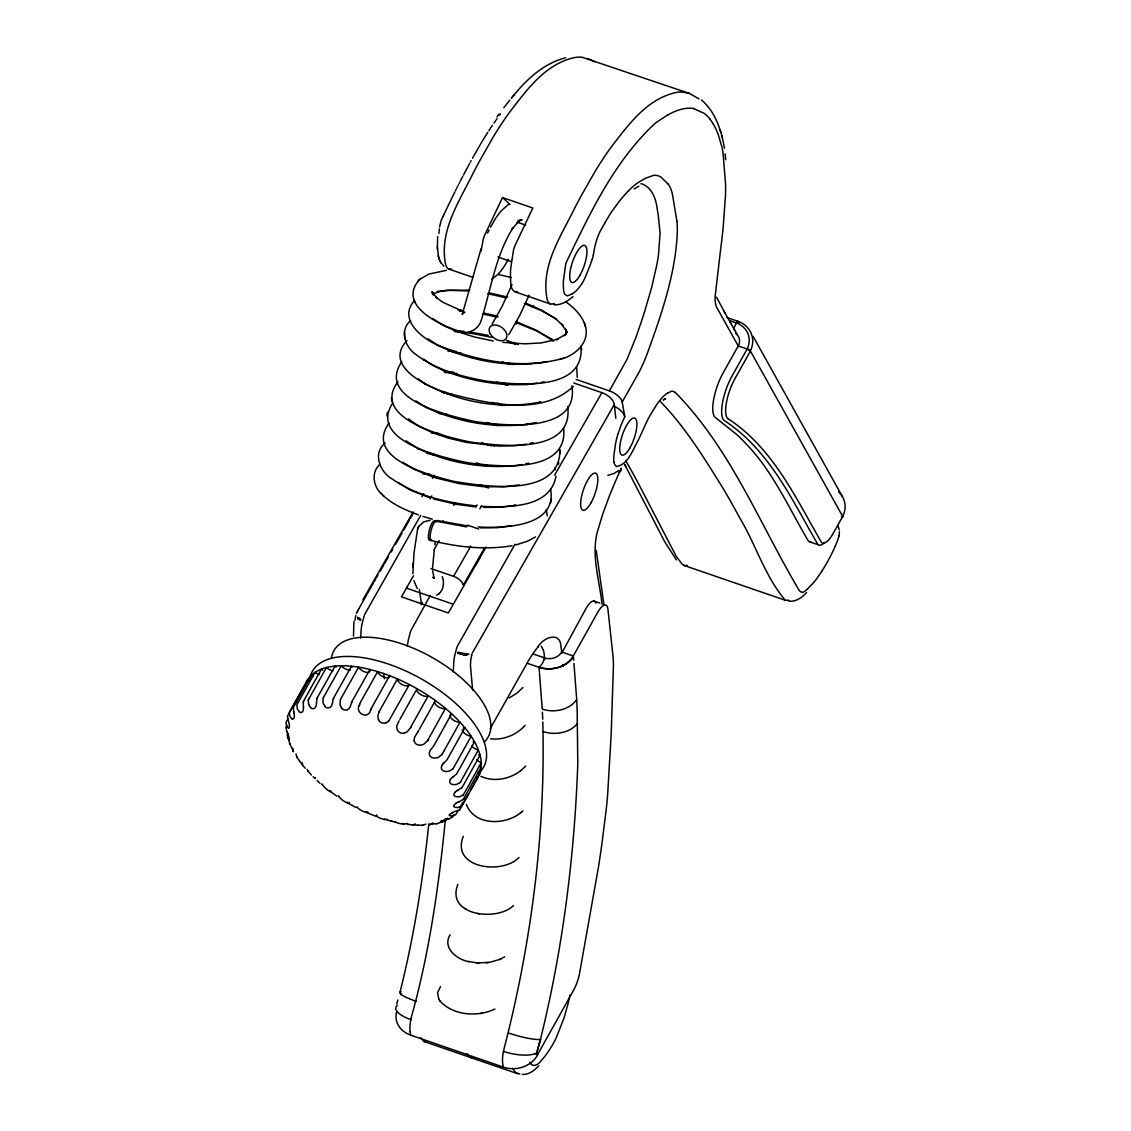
<?xml version="1.0" encoding="UTF-8"?>
<svg xmlns="http://www.w3.org/2000/svg" width="1131" height="1131" viewBox="0 0 1131 1131"><rect width="100%" height="100%" fill="white"/><g stroke="black" fill="none" stroke-linecap="round" stroke-linejoin="round"><path stroke-width="1.5" d="M577.785 763.496L577.149 708.84M453.192 671.871L454.026 659.373A38.327 11.974 -71 0 1 454.733 655.528L456.613 648.289A11.084 3.464 -71 0 1 457.433 646.112L515.029 544.237M577.771 764.556C574.364 857.722 562.503 950.902 539.954 1041.411M360.563 637.983L361.369 627.521A38.327 11.974 -71 0 1 362.09 623.69L363.97 616.437A11.084 3.464 -71 0 1 364.776 614.274L420.661 515.383M470.482 665.226L470.623 661.395M470.468 665.636L472.617 689.995M417.664 528.728L414.003 552.946L412.843 573.714M469.761 290.172L445.713 290.342L437.23 292.081L438.828 291.6L432.608 294.357L432.41 292.052L433.413 294.993L432.042 291.784L437.018 298.259L435.902 297.241L442.758 302.231L464.954 312.283M315.323 777.972L315.323 777.888A9.09 1.159 65.2 0 1 315.167 778.326M432.551 568.073L434.233 550.345M412.829 567.055L412.9 565.882M412.971 564.525L413.041 563.408M410.624 320.667C399.314 329.983 404.997 347.274 415.84 354.47C436.213 369.993 461.787 376.665 486.599 381.147C515.17 384.54 585.349 392.697 580.952 346.157L581.292 347.853M404.446 331.581L404.714 338.621M437.655 236.506L437.386 247.604M478.06 526.947C503.055 528.417 557.767 527.286 550.528 488.846M438.913 233.495L439.379 228.801M302.246 762.831L302.599 765.051L305.2 768.26M470.652 661.07L470.736 660.235A17.106 5.344 -71 0 1 470.92 658.906L471.684 654.976M555.971 476.179C550.33 508.766 506.547 507.381 481.212 506.363M445.43 818.872C438.913 885.29 429.54 951.821 411.613 1016.218A31.668 9.896 -71 0 0 410.779 1019.978A26.734 8.355 -71 0 0 410.101 1031.783M577.22 377.231L576.697 366.911M435.803 823.693L428.734 824.315C422.881 880.851 413.776 937.161 399.978 992.297M563.62 428.154C568.511 474.822 496.212 466.481 467.767 462.749C444.554 457.871 367.815 441.401 392.641 403.187M434.898 544.789L435.251 541.961M481 251.322L483.206 239.503A18.025 5.627 -71 0 1 484.436 235.686L502.503 197.557L532.828 207.991L514.746 246.106A18.025 5.627 -71 0 0 513.531 249.923L510.76 268.005A92.516 28.911 -71 0 0 510.463 275.201C510.859 280.276 509.417 292.604 517.503 291.798M386.943 415.911L387.382 412.306M432.622 294.343L433.866 293.254L432.608 294.357L432.777 293.169M407.344 645.886L407.697 643.44A38.341 11.989 -71 0 1 408.418 639.609L410.284 632.356A11.084 3.464 -71 0 1 411.104 630.193L430.303 595.429M353.89 621.485L353.494 636.074M439.634 226.921L441.09 220.658A15.608 4.877 -71 0 1 441.896 218.778L442.815 216.784M593.521 254.051L593.308 255.309M593.535 253.91L594.397 248.947A24.02 7.507 -71 0 1 599.882 231.77L604.76 223.132M296.039 753.91L296.675 756.724M288.886 739.999L289.578 743.35M332.443 703.03L333.235 698.944M462.183 314.574L481.043 248.848M839.032 535.741L839.343 533.224A15.862 4.962 -71 0 0 839.372 532.234L839.372 531.584M292.745 748.171L293.113 750.857M303.32 701.814L303.362 705.942A9.246 2.898 82 0 1 303.546 707.073M569.982 994.87L568.667 1001.034A111.488 34.849 -71 0 1 568.13 1003.367L563.987 1018.112L556.735 1036.562A44.703 13.968 -71 0 1 555.759 1038.682L555.66 1038.894A28.176 8.808 -71 0 1 553.441 1043.249L550.924 1047.518A68.058 21.277 -71 0 1 541.085 1060.765C538.653 1064.61 532.333 1068.272 529.874 1062.263M355.798 615.448L355.106 619.095A17.106 5.344 -71 0 0 354.922 620.368M838.976 535.967L838.877 536.447A8.539 2.672 -71 0 1 838.622 537.366A26.338 8.228 -71 0 1 835.173 546.273M536.999 1052.084L537.762 1049.158M471.797 654.496L471.641 655.174M308.282 700.259L308.636 704.274M550.514 503.111L550.924 501.386M551.009 500.976L551.419 499.252M316.836 698.817L316.482 702.959A9.246 4.27 85.4 0 1 316.51 704.076L316.001 706.168A5.754 4.015 76.7 0 1 310.53 707.794M358.937 705.603C355.417 714.071 368.819 719.627 370.714 709.801M537.593 1049.766L537.536 1049.992A26.932 8.426 -71 0 0 537.239 1051.137L537.112 1051.604A5.457 1.711 -71 0 0 536.857 1052.735A25.773 8.949 11.9 0 1 503.875 1051.519M537.72 1049.314L538.144 1047.787M396.755 1003.847L397.829 999.974M537.819 1048.946L539.84 1041.807M400.996 993.541L400.671 994.7M539.699 1042.301L539.43 1043.263M538.215 1047.532L538.667 1045.949M539.346 1043.56L538.738 1045.723M389.007 423.107C363.489 458.776 431.349 475.727 454.125 481.467C483.502 486.189 558.898 498.304 559.902 451.326M619.463 429.78L620.198 427.546A29.095 9.09 -71 0 1 620.509 426.656L620.735 426.019A7.663 2.389 -71 0 1 621.075 425.129L624.793 416.675L622.206 402A12.893 6.023 29 0 0 609.369 390.874L576.075 379.422M619.166 430.671L618.36 433.017M340.346 699.877L340.035 704.005A9.09 8.695 71.1 0 0 340.403 705.56M592.276 259.098L590.467 264.173A89.066 27.837 -71 0 1 589.802 265.955L586.48 274.352A24.981 7.804 -71 0 1 581.687 284.037M618.332 433.131L617.682 435.011A9.868 3.082 -71 0 0 617.229 436.495L616.437 439.62A37.309 11.663 -71 0 0 615.321 445.176L613.949 455.213A28.883 9.02 -71 0 0 613.751 460.246L613.893 461.83M351.699 702.21L350.44 706.154A9.246 6.729 88.5 0 1 350.087 707.129L348.8 708.84A5.853 5.061 67.5 0 1 341.364 707.907M532.489 307.491L533.21 305.54M441.5 766.253L442.532 764.415M370.77 709.674L371.307 708.43M512.032 284.574L501.994 306.6L492.169 323.989M529.082 295.106L519.85 315.196L508.724 334.748M418.018 527.951L418.993 526.212M417.608 528.856L418.074 527.809M733.666 328.796L736.267 322.943A2.969 0.933 -71 0 1 738.02 321.36L738.981 323.042M835.201 546.358L834.381 548.182A82.634 25.829 -71 0 1 822.011 570.872M303.645 700.895L321.515 669.071A6.645 3.167 29.2 0 1 322.717 670.202M638.831 439.04L646.734 421.821A37.281 11.649 -71 0 1 650.466 414.738L655.513 406.566M638.478 439.789C632.908 449.191 628.68 464.148 616.692 466.523A18.859 5.895 -71 0 1 616.225 466.297L615.589 465.689A41.14 12.851 -71 0 1 614.472 463.781L614.359 463.526A23.581 7.366 -71 0 1 614.161 463.031L614.076 462.72A14.166 4.425 -71 0 1 613.963 462.24M308.622 699.326L326.477 667.516A6.645 3.167 29.2 0 0 332.995 670.824M317.189 697.884L335.045 666.074A6.645 3.167 29.2 0 1 335.978 667.233M517.376 321.345L516.061 324.13M442.9 216.601L443.889 214.551M323.395 697.558L341.251 665.749A6.645 3.167 29.2 0 0 350.257 670.061M558.12 464.53L558.912 462.862M333.617 698.011L351.458 666.201A6.645 3.167 29.2 0 1 352.066 667.332M379.168 711.653L377.938 715.612A9.09 8.779 -5.7 0 0 377.938 717.139L378.546 719.457M451.721 198.349L443.974 214.353M452.202 197.374L454.959 191.747M487.532 233.113L489.059 230.031M359.644 703.751L377.641 671.602A6.645 3.167 29.2 0 0 384.201 677.257A6.645 3.167 29.2 0 0 389.573 675.702L371.576 707.85M455.567 190.531L456.161 189.329M462.339 314.149L464.134 312.82M356.378 613.398L356.816 612.521M472.192 653.209L614.317 404.488A12.893 6.786 30.7 0 0 601.876 392.655L573.756 382.985M456.768 188.128L457.362 186.912M352.109 701.277L369.95 669.467A6.645 3.167 29.2 0 1 370.12 671.15M287.854 733.241L287.571 733.835A6.107 4.948 -12.7 0 0 287.175 734.825L287.783 737.85M457.97 185.724L458.578 184.523M459.186 183.335L459.78 182.148M460.388 180.96L462.833 176.252M286.751 725.522L286.299 726.427A6.107 5.146 -1.2 0 0 285.917 727.374L286.652 731.022M356.887 612.394L357.962 610.358M463.286 836.261C450.477 868.452 502.475 874.998 518.945 857.496M463.526 174.937L469.761 163.26M358.046 610.189L359.036 608.393M638.379 373.4L622.206 402M490.571 227.091L495.802 218M379.634 710.749L397.448 678.925A6.645 3.167 29.2 0 0 402.707 684.835A6.645 3.167 29.2 0 0 409.365 684.58L388.866 720.8M457.871 884.329C445.458 915.728 497.173 921.793 513.488 905.578M470.454 161.973L471.16 160.701M287.938 718.864L286.369 721.861A6.107 5.302 8.5 0 0 286.016 722.822L286.723 726.159M464.261 799.631L464.827 798.599M461.999 803.731L462.565 802.699M470.722 789.919L479.756 773.519A6.645 3.167 29.2 0 1 477.664 772.247M472.56 158.17L478.823 147.101M490.218 728.675L528.997 659.811A75.183 23.497 -71 0 1 537.918 647.031M460.868 805.781L461.434 804.749M468.46 794.004L461.985 805.399A6.107 5.401 22.8 0 1 461.42 806.177L457.885 807.506A9.246 5.542 -29.2 0 1 456.995 807.463M460.359 767.341L474.497 741.78A6.645 3.167 29.2 0 0 473.055 741.653M465.915 780.715L480.039 755.14A6.645 3.167 29.2 0 0 478.455 754.759M467.145 788.18L481.269 762.591A6.645 3.167 29.2 0 1 476.547 759.636M460.303 806.799L459.737 807.817M359.276 607.941L360.266 606.174M421.368 604.534L422.4 602.667M475.798 507.239L477.056 504.963M459.794 768.359L456.726 773.646A6.107 4.354 -27.4 0 1 456.175 774.466L452.838 776.969M465.35 781.733L462.367 786.879A6.107 4.948 -12.5 0 1 461.702 787.798M466.58 789.198L463.512 794.471A6.107 5.203 -2.2 0 1 462.975 795.291M537.904 647.186C542.88 637.319 560.806 630.702 561.018 647.116A97.775 30.551 -71 0 1 561.386 649.392L561.711 651.979L573.29 656.022L597.479 612.719A19.835 6.206 -71 0 1 607.927 609.256L613.158 657.563A131.691 41.154 -71 0 1 613.412 666.428L611.164 734.698L607.601 795.291A365.539 114.245 -71 0 1 606.273 809.216L601.89 843.924A735.588 229.904 -71 0 1 598.44 867.223L579.51 973.635A19.835 6.206 -71 0 1 573.36 990.657L537.465 1054.813L535.302 1054.064M399.922 719.33L417.028 688.751A6.645 3.167 29.2 0 0 420.704 694.604A6.645 3.167 29.2 0 0 428.31 695.678L411.5 725.763M419.46 729.113L435.378 700.57A6.645 3.167 29.2 0 0 437.301 706.083A6.645 3.167 29.2 0 0 445.473 708.416L429.568 736.974M444.115 750.758L459.992 722.186A6.645 3.167 29.2 0 1 453.262 720.023A6.645 3.167 29.2 0 1 449.968 715.216M360.52 605.735L361.27 604.421M410.921 726.781L410.511 727.502M428.988 738.006L427.73 740.197M361.764 603.544L366.925 594.468M418.739 730.4L417.664 732.266M443.833 751.253L442.221 754.024M458.295 810.376L456.104 814.08A6.107 5.33 49.6 0 1 455.496 814.815L452.23 816.002M304.522 685.782L287.825 715.499A6.107 5.344 23 0 0 287.486 716.46L289.098 723.684A5.853 1.951 72.9 0 1 288.447 728.364M367.66 593.167L369.13 590.58M399.116 720.772L397.009 725.225A9.09 8.369 -23.6 0 0 396.783 726.696L396.995 728.986A5.754 5.33 11.7 0 0 404.333 733.114M362.91 599.798L413.168 511.876M369.865 589.293L371.35 586.706M372.085 585.42L373.555 582.833M374.29 581.546L375.761 578.959M376.496 577.672L377.98 575.099M380.186 571.226L383.876 564.779M384.611 563.492L388.286 557.046M391.241 551.9L392.711 549.313M406.99 587.173L401.463 596.857L448.328 612.96L480.053 557.456M413.479 575.806L406.439 588.134L453.305 604.251M433.993 549.765L439.167 540.703M484.86 547.418L463.286 585.151A9.925 4.906 29.8 0 0 453.545 576.343L470.807 546.16M421.905 496.622L423.658 493.568M432.395 478.3L434.148 475.246M395.666 544.167L402.07 532.984M403.739 530.043L409.606 519.793M410.454 518.337L412.971 513.941M430.091 498.898L431.816 495.901M453.771 505.387L455.369 502.602M479.855 508.823L481.58 505.811M475.812 564.864L486.019 547.036M554.586 475.176L601.876 392.655M609.369 390.874L626.857 359.672L635.509 338.452A160.616 50.202 -71 0 0 637.926 331.694L640.839 323.155A244.89 76.54 -71 0 0 644.401 312.255L651.753 287.217L656.955 264.315A88.699 27.724 -71 0 0 658.482 254.772L660.094 233.212L658.27 215.385A506.278 158.241 -71 0 0 657.168 208.825C656.037 199.197 652.389 188.439 642.832 184.197A84.047 26.267 -71 0 0 640.938 183.759M605 222.736L607.658 218.142A86.635 27.073 -71 0 1 611.744 211.582L619.166 201.445A167.713 52.422 -71 0 1 627.606 191.775L628.058 191.309M447.31 818.165L446.137 820.074M453.785 814.885L452.654 816.738A6.107 5.174 59.4 0 1 452.018 817.529L448.526 818.886M479.431 146.055L480.039 145.008M480.647 143.962L481.269 142.93M527.399 663.317L538.978 667.304C545.722 661.889 545.693 652.7 541.226 646.169M481.877 141.912L484.747 137.204M450.152 934.8C441.868 947.778 457.306 959.936 469.224 961.703M409.988 728.392L407.358 731.573A9.246 8.878 65.8 0 1 406.51 732.195L404.318 733.1M485.256 136.37L486.797 133.925M822.025 571.028L816.497 579.03A73.656 23.03 -71 0 1 812.751 583.497L807.011 589.463M487.305 133.119L487.829 132.313M581.673 283.881L581.574 284.037A34.99 10.942 -71 0 1 575.948 291.035A57.271 17.898 -71 0 1 572.3 293.777M488.861 130.715L489.37 129.924M460.6 781.832L478.356 749.966A6.645 3.167 29.2 0 1 471.669 745.895M432.636 823.029L432.678 822.972A6.107 4.411 86.2 0 1 431.985 823.721M489.879 129.132L490.402 128.354M417.042 733.27L414.865 736.776A9.09 7.677 -29.7 0 0 414.413 738.161L414.2 740.353M490.911 127.577L491.434 126.813M491.943 126.036L492.466 125.272M463.441 799.037L481.198 767.157A6.645 3.167 29.2 0 0 479.572 766.549M494.021 123.01L495.053 121.526M495.562 120.791L496.085 120.07M450.237 779.485L451.651 777.916A9.09 4.326 -28 0 1 452.937 777.039M496.481 216.968L501.259 210.79L508.469 204.414M427.136 741.116L424.125 743.986A9.246 9.034 28.8 0 1 423.164 744.452L420.831 745.089A5.754 5.118 -4.4 0 1 414.13 740.353M395.313 821.7A9.246 0.975 -7.2 0 0 395.242 821.827L395.426 822.081A5.853 0.834 10.9 0 0 403.965 824.23M418.908 526.325L423.899 521.787L430.006 520.345M496.608 119.349L497.117 118.628M496.947 116.903L499.068 113.977M499.704 115.122L500.552 114.005M503.846 107.643L509.784 100.178M441.641 754.858L438.333 757.374A9.246 8.878 -7.9 0 1 437.301 757.728L434.884 758.095A5.754 4.764 -13.3 0 1 429.328 752.992L429.893 750.942A9.09 6.744 -31.1 0 1 430.713 749.712L433.244 746.474A6.107 2.545 -46.3 0 0 433.894 745.626L451.594 713.788A6.645 3.167 29.2 0 0 450.633 714.184M573.332 386.392C540.971 416.915 487.376 403.159 448.936 393.574C429.087 387.65 382.49 366.868 406.934 340.572M440.496 986.614L437.527 992.778L438.814 999.21M565.656 57.766C543.021 63.477 525.519 80.442 511.41 98.171L512.626 96.715M513.05 96.206L514.28 94.735M419.46 279.626C396.331 305.596 441.359 326.053 461.264 331.807C469.775 334.253 478.894 328.669 481.255 320.271C490.925 289.352 495.435 255.804 512.923 227.868L512.244 228.9L518.295 221.775L522.084 219.739L519.426 220.093M522.932 687.507L516.867 693.232L509.233 697.912M376.962 814.914L376.383 815.649A9.246 1.937 0.5 0 0 376.383 815.875L376.835 816.412M452.782 768.924L449.276 771.116A9.246 8.426 -23.4 0 1 448.201 771.328L445.798 771.483A5.754 4.255 -17.4 0 1 441.67 766.281M525.123 725.367C516.584 734.867 503.408 740.395 490.614 738.812M414.271 300.846C396.755 320.469 425.199 341.364 442.546 346.991C479.671 361.581 521.858 369.173 561.061 358.937M401.788 361.75C375.605 399.766 451.326 416.321 474.582 421.467C502.772 425.609 579.454 434.346 571.918 385.855M525.759 766.069L521.066 770.437M380.129 464.162C370.77 472.051 373.159 486.938 381.91 494.304M538.724 1065.84C534.525 1070.421 528.827 1074.874 522.253 1074.393M459.978 782.61L456.373 784.476A9.246 7.677 -28.9 0 1 455.326 784.589L453.008 784.561A5.853 3.718 -18.6 0 1 450.463 779.542M806.587 592.559C802.02 597.479 795.8 602.088 788.717 601.183M436.665 595.259C443.423 591.909 444.681 583.129 442.306 576.612M443.508 763.312L446.491 760.442A6.107 3.534 -38.1 0 0 447.141 759.622L464.855 727.77A6.645 3.167 29.2 0 0 463.272 728.025M385.233 442.984C372.368 452.951 379.776 471.839 391.906 478.809C416.477 495.986 446.844 502.56 476.165 505.953M461.66 787.77L458.168 789.975M425.85 824.117L422.867 825.22M462.89 795.234L459.299 796.818A9.246 6.701 -30.1 0 1 458.295 796.832L456.175 796.676A5.853 3.011 -17.9 0 1 455.383 792.138M432.042 823.792L429.455 824.881M397.9 381.896C369.766 419.248 448.498 437.754 471.175 442.15C500.072 445.982 573.813 454.86 567.691 406.58M438.715 593.916L439.492 593.224M521.631 811.931L522.932 810.8M419.742 279.385L428.918 274.055L446.491 270.323M445.543 820.795L442.589 821.898M418.187 280.742L421.001 278.283M455.044 792.025L456.811 790.739M459.554 809.881L452.131 812.581M572.993 296.619C567.748 301.072 561.259 305.384 554.063 304.748M466.396 804.509C474.511 825.828 505.274 825.46 520.684 812.708M520.472 812.864L521.843 811.761M415.303 823.976L412.857 824.909L417.593 825.093M480.873 776.29C493.455 782.2 508.978 779.316 519.963 771.271M519.779 771.413L521.25 770.296M822.859 544.025L823.849 543.276A30.014 9.387 -71 0 0 824.852 542.357M618.699 470.567L613.893 473.55L607.856 475.373M349.295 802.43L349.027 802.572A9.09 2.799 48.2 0 1 348.405 802.741M535.543 536.9L527.626 541.169L516.033 544.902M634.152 188.948L638.902 186.177M504.695 956.769L500.623 958.989M667.544 393.22L670.754 391.566M572.286 293.806L567.31 295.94L564.638 294.102A31.371 9.797 -71 0 1 563.705 290.667L563.648 290.243A47.064 14.703 -71 0 1 563.365 286.44L563.351 286.171A71.55 22.366 -71 0 1 563.379 281.223L565.811 263.537A15.608 4.877 -71 0 1 566.617 261.643C590.085 213.109 613.695 162.666 653.365 124.99A173.1 54.104 -71 0 1 656.899 122.035L667.954 114.726M491.575 279.399L497.866 274.451A47.841 14.957 -71 0 0 505.189 264.767L507.013 261.713A30.311 9.472 -71 0 0 508.243 259.409M455.694 803.25L457.758 802.261M494.869 1009.078C477.551 1017.292 453.064 1015.666 439.775 1000.779M407.711 823.41L406.142 823.806A9.09 3.124 17.4 0 1 404.799 823.933M315.21 778.411L313.103 776.771M478.003 962.948L489.977 962.269L499.718 959.399M499.365 959.555L500.976 958.834M386.208 722.737L388.131 721.521A9.246 8.426 81.7 0 0 388.88 720.815M663.374 399.823L665.664 398.833L663.374 399.78M559.704 359.375C574.718 356.265 590.778 341.972 585.095 325.346M459.214 801.667L462.819 799.787A6.107 5.287 8.5 0 0 463.456 799.052M554.43 303.617L550.868 304.126L514.732 291.741M687.196 565.33L685.004 565.74L682.318 564.355L676.211 556.311L637.7 482.174A3643.262 1138.691 -71 0 0 625.697 460.614M788.759 600.236L785.324 600.264L683.76 565.344M562.984 358.287L564.397 357.82M428.734 824.315L428.932 824.895M539.459 402.325L540.858 401.929C501.542 409.973 458.861 402.382 423.828 383.098L425.086 383.932L418.498 378.97M525.604 463.908L528.672 463.06M530.029 443.423L533.168 442.574M536.264 422.429L526.24 424.549L527.399 424.365C492.72 428.352 456.712 422.061 425.27 406.976L426.415 407.57L415.925 400.954M540.887 382.49L544.11 381.713M547.376 361.538L544.138 362.302L545.453 362.019C508.766 367.971 470.029 361.128 436.792 344.771L437.994 345.45L428.041 338.848M514.52 505.472L515.877 505.161L500.948 507.225L483.715 507.395M652.813 175.644L645.914 178.048L638.464 182.317A129.287 40.405 -71 0 0 628.058 191.266M511.283 525.646L497.711 527.64L480.392 527.908M451.566 269.136L448.795 269.065A33.025 10.32 -71 0 1 447.409 268.075L446.589 266.916A41.338 12.922 -71 0 1 445.557 264.23C438.941 230.865 459.398 201.389 473.253 172.902A397.476 124.226 -71 0 1 480.35 159.612L493.526 136.526A211.907 66.234 -71 0 1 500.877 124.834L504.327 119.674A191.082 59.717 -71 0 1 509.629 112.153C527.004 89.66 545.877 63.18 575.58 57.398A236.945 74.052 -71 0 1 582.253 57.271L689.458 93.463L699.015 98.878M519.115 484.888L504.186 486.839L482.979 486.669L459.327 483.644L436.538 478.116M522.338 464.657L518.86 465.293L520.048 465.11C485.383 469.521 449.332 463.229 417.721 448.498L418.838 449.049L405.93 440.793M526.678 444.158L515.524 445.699L499.209 446.109L466.34 442.391L448.583 438.178L432.424 432.678L419.036 426.345L410.496 420.478M444.568 819.565L446.971 819.155M512.159 545.693C484.648 550.345 456.33 546.966 429.497 540.081M537.451 383.169L526.113 384.512L527.145 384.427C498.432 385.911 469.379 380.878 442.702 370.205L443.734 370.643L433.767 365.907L423.574 359.262L424.874 360.322M480.138 1013.532L481.156 1013.39M481.566 1013.319L482.612 1013.178M437.329 291.402L450.237 290.328L467.994 290.964M437.301 823.552L440.595 822.35A6.107 4.722 77.8 0 0 441.104 821.672L441.91 821.884M485.977 962.806L486.853 962.693M487.503 962.622L488.422 962.509M427.207 1042.004L423.984 1041.495L420.492 1037.664M473.536 1057.923L470.312 1057.428L466.82 1053.597M519.85 1073.856L515.892 1072.867L512.527 1068.357M412.843 824.909L407.711 824.358M387.495 819.395L387.325 819.41A9.09 3.322 27.8 0 1 386.378 819.494L384.271 819.014M529.902 363.518L530.693 363.503M421.453 825.262L418.088 825.121M495.887 506.858L496.679 506.872M444.794 371.59L453.644 372.127M422.867 473.917L429.822 474.299M447.947 351.105L456.231 351.543M468.955 654.227L468.008 654.17M467.301 654.877L463.95 654.58M426.967 453.474L433.852 453.842M453.474 330.634L463.795 331.326M431.533 432.961L438.531 433.371M456.952 807.534L455.114 807.237A5.853 2.276 -15.7 0 1 456.146 803.42M458.083 310.205L462.197 310.403M330.577 791.191L329.828 790.908M437.216 412.575L441.33 412.787M466.467 654.835L460.642 653.987M444.568 372.424L457.08 373.499M441.868 392.118L446.038 392.358M468.361 961.491L477.508 962.919M476.618 962.863L478.979 963.004M454.719 331.567L472.277 333.461L492.437 337.476M404.658 823.806L402.438 823.552M459.398 311.152L463.328 311.435M452.216 352.193L460.911 353.013M439.139 413.578L446.943 414.285M443.705 393.121L451.651 393.871M451.41 816.002L449.898 815.691A5.754 1.499 -12.4 0 1 452.739 812.892M431.943 454.62L436.637 455.044M436.722 434.163L441.472 434.615M474.553 506.787L455.906 504.256L433.385 498.898M502.758 342.354L525.123 343.838L541.41 342.905L557.908 339.173L556.509 339.639L565.557 334.408L564.284 335.709L566.617 332.74L566.334 331.171L565.839 334.493L566.179 331.001L566.673 332.571L565.599 329.163L566.08 330.704L561.824 324.343L562.927 325.516L556.282 319.409L541.565 310.163L525.547 303.051M463.159 654.481L465.011 654.708L461.406 654.185M466.495 526.876L434.445 520.896M464.572 654.651L465.322 654.736L457.603 653.223M467.81 526.014L437.16 520.472M460.02 653.845L464.403 654.651L463.484 654.51M465.831 653.944L467.485 654.128L457.885 652.177M348.334 802.657L347.033 802.275M469.733 332.019L488.196 335.341M367.165 812.199L365.497 811.804M477.536 913.48L479.445 913.82M493.286 340.982L474.723 337.038L457.631 331.751L458.423 332.019L444.2 325.898L432.523 318.504M482.654 314.022L497.668 317.246M487.631 293.664L506.207 297.877M484.238 313.174L498.008 316.185M489.214 292.844L507.72 297.17M460.063 653.478L459.44 653.322M497.979 274.366L511.382 277.618M391.213 821.092L396.119 822.308M694.392 108.929L704.118 113.34A223.245 69.769 -71 0 1 710.07 119.193M387.339 820.046L392.386 821.403M432.268 519.2L422.853 516.372M689.458 93.463L683.803 92.191A236.945 74.052 -71 0 0 677.13 92.318C647.441 98.1 628.567 124.58 611.192 147.072A191.082 59.717 -71 0 0 605.877 154.594L602.441 159.74A211.907 66.234 -71 0 0 595.09 171.445L581.914 194.518A397.476 124.226 -71 0 0 574.817 207.821C560.962 236.308 540.505 265.771 547.107 299.149A41.338 12.922 -71 0 0 548.153 301.821L548.959 302.995A33.025 10.32 -71 0 0 550.359 303.985M476.335 462.918L479.629 463.922M481.58 442.744L491.448 445.897M486.683 422.485L496.438 425.652M441.147 821.77L440.779 821.629A5.754 0.792 -8.1 0 1 445.176 819.975M491.985 402.353L501.839 405.605M432.282 476.759L437.202 478.328M497.117 382.094L506.858 385.332M502.192 361.863L510.237 364.564M481.269 464.417L486.132 466.014M507.494 341.689L515.595 344.446M506.646 340.374L518.351 344.545M429.172 497.583L410.44 490.091L398.338 482.569M517.447 222.298L525.675 225.126M726.908 317.528L738.02 321.36A25.914 22.691 -17.6 0 1 750.348 350.935L842.736 516.471L831.681 535.967A27.017 8.44 -71 0 1 826.973 541.551L825.248 542.724A27.017 8.44 -71 0 1 821.672 542.753C795.885 498.092 772.897 447.904 728.053 418.739M729.919 320.766L736.267 322.943A22.945 19.934 -16.1 0 1 747.252 348.602M497.979 257.02L511.141 261.544M448.795 269.065L473.083 277.42M810.376 542.074L816.525 544.195M433.046 477.013L414.639 469.535L402.777 462.211M467.386 525.123L478.682 528.997M594.001 601.07L599.783 603.049M430.953 568.582L453.545 576.343M532.998 653.93L544.577 657.903A12.908 10.603 -9.3 0 0 561.697 651.979M537.677 1054.884A25.773 21.645 -9.2 0 1 503.366 1067.099L410.638 1035.134L410.072 1031.84M423.984 1041.495L518.21 1073.899M497.159 402.961L504.384 405.577M450.916 350.313L451.707 350.596M455.369 351.882L456.076 352.123M502.39 382.787L508.215 384.908M479.855 484.817L484.238 486.372M507.296 362.542L513.022 364.649M517.362 323.07L536.278 330.733L552.14 339.3M484.789 464.558L489.115 466.099M675.193 392.344C730.442 448.399 759.679 523.794 799.193 590.439A103.105 32.219 -71 0 0 799.985 591.216L801.639 592.291M490.034 444.412L494.388 445.996M524.332 303.546L541.07 310.431L556.65 318.97M515.976 321.586L536.264 330.167L553.61 341.194M494.869 424.083L499.139 425.666M418.371 514.845C404.771 509.798 390.831 503.776 380.666 493.059M587.894 58.543L594.496 61.724M801.54 592.248L801.596 592.262A16.753 5.231 -71 0 0 802.996 592.291A37.464 11.706 -71 0 0 807.011 589.407M485.666 486.924L488.521 488.012M375.52 816.158L367.561 812.963M357.594 618.374L360.704 619.972L357.764 618.53M360.704 619.958L358.4 618.841M360.04 618.473L357.467 617.201M432.975 577.262L434.078 578.026L432.565 570.703M359.333 618.911L358.442 618.459M357.99 618.615L358.838 619.067M355.728 807.364L348.009 803.137M288.348 728.011L287.345 727.092M464.827 908.433L466.128 909.253M785.324 600.264C764.768 576.23 755.664 544.039 739.264 517.093A3643.262 1138.691 -71 0 0 723.826 489.638C704.698 458.649 685.301 427.037 659.755 400.869M336.868 796.167L329.842 791.163M291.897 718.666L290.681 717.464A9.09 5.273 88.2 0 1 289.932 716.446L289.31 712.742A6.107 5.372 34.8 0 1 289.621 711.837L307.491 680.014A6.645 3.167 29.2 0 0 309.102 680.82M565.599 301.624C574.308 307.985 582.861 316.086 585.589 326.916M701.46 99.98C715.527 111.898 721.479 130.659 724.448 148.274M299.461 711.696L298.117 710.197A9.09 6.447 89.5 0 1 297.354 708.996L296.845 705.094A6.107 5.188 59.5 0 1 297.199 704.175L315.04 672.351A6.645 3.167 29.2 0 0 319.493 674.543M317.033 780.503L320.059 783.232M817.953 544.605C792.11 500.001 769.179 449.756 724.335 420.605A29.745 9.288 -71 0 1 731.969 376.128L747.153 348.984L738.246 345.93L723.062 373.06A29.759 9.302 -71 0 0 715.428 417.537L736.96 434.714A1338.892 418.47 -71 0 1 743.944 441.599C772.035 469.704 788.053 506.49 807.916 540.25A29.759 9.302 -71 0 0 811.181 542.088M502.503 197.557L510.039 204.513M443.833 266.138L441.019 262.774M310.672 707.426L309.286 705.659A9.09 7.436 88.8 0 1 308.579 704.316M382.589 494.996L383.791 496.198M311.407 775.06L308.042 771.144M408.715 418.823L409.846 420.039M676.38 559.916L664.759 541.848L624.651 464.417L625.839 466.538M302.528 765.008L299.743 761.234M324.95 706.069L323.636 704.09A9.09 8.2 84.5 0 1 323.028 702.62L323.028 698.491A6.107 4.043 -89.2 0 1 323.438 697.601M288.278 738.614L288.985 739.222A5.853 1.202 69.1 0 0 288.122 734.259L287.062 731.997M440.185 1001.345L438.658 998.913M710.07 119.207L713.138 123.788M299.446 760.838L297.142 757.53M338.848 796.705L339.894 797.822A5.754 1.173 35.9 0 0 344.192 801.313A5.754 1.173 35.9 0 0 347.98 803.038M322.179 784.433L323.395 785.833A5.754 0.961 44.1 0 0 327.693 790.074A5.754 0.961 44.1 0 0 330.393 791.431M668.237 184.24L661.409 177.454A109.014 34.071 -71 0 0 652.87 175.461M293.438 751.436L290.031 744.255M341.59 707.695L340.431 705.546M357.212 807.364L358.004 808.184A5.853 1.244 27.4 0 0 366.557 812.567M417.226 588.488L413.904 580.613M723.911 311.152L730.895 323.452M729.707 321.331L734.994 330.662M733.807 328.541L737.384 334.861M738.741 346.821L716.559 307.095A44.293 13.841 -71 0 1 715.046 297.297L720.815 247.717A366.444 114.528 -71 0 0 723.161 227.6L725.48 195.394A181.921 56.861 -71 0 0 725.551 183.957L722.978 152.204A167.586 52.379 -71 0 0 722.129 147.666L718.411 135.07A294.258 91.964 -71 0 0 713.138 123.774M753.161 336.416L842.496 496.763M438.842 257.953L440.03 261.007M439.832 260.667L441.217 263.127M725.112 313.273L716.545 297.227M837.633 525.519L838.552 527.682M413.819 299.347L415.346 302.91M518.083 220.361L518.705 221.945M838.594 527.781L839.259 529.746M584.374 323.042L584.854 324.583M554.727 468.149L555.25 469.888M437.358 246.417L438.559 256.949M438.206 255.776L439.21 259.197M720.094 129.966L720.744 132.214M721.705 135.466L722.341 137.657M307.137 769.349L307.604 770.451A9.246 3.124 39.6 0 0 308.183 771.186M546.259 509.558L547.319 515.976M391.411 398.14L392.245 401.788M537.423 1054.615L537.239 1053.71L537.465 1054.813M293.721 711.823L293.367 707.794A6.107 5.273 48.9 0 1 293.721 706.903L311.562 675.066A6.645 3.167 29.2 0 1 312.976 676.112M503.295 1066.985L502.715 1063.677A26.734 8.355 -71 0 1 503.352 1051.887M581.405 348.433L581.744 350.158M293.947 712.898L294.314 715.23A5.754 2.658 75.6 0 1 291.939 719.118M560.184 452.951L559.492 449.049L559.774 450.661M537.168 1053.314L537.027 1052.424M383.593 673.525L384.441 678.685M357.071 806.94L357.085 807.039A9.246 2.672 9.3 0 0 357.297 807.378M419.332 589.279L421.51 604.463M602.045 604.35C599.373 578.648 589.802 551.9 599.077 526.367A82.789 25.872 -71 0 1 602.922 513.658L609.326 496.156A192.793 60.254 -71 0 1 616.975 477.848L621.23 468.206A13.233 7.012 29.8 0 1 619.18 472.419M603.926 604.774L596.263 550.486M614.317 404.488L615.815 418.258M561.81 653.011L585.9 608.732A19.835 6.206 -71 0 1 595.896 603.191M538.992 667.516L539.247 670.259M676.918 221.181L672.295 193.542A107.162 33.492 -71 0 0 668.265 184.183M544.577 657.903L544.746 659.656M725.141 153.901L725.678 159.711M573.573 658.765L573.389 656.814A25.773 19.891 -4.7 0 1 539.148 667.276M573.615 659.246L573.686 660.193M539.317 671.135L539.402 672.111M338.438 795.63L338.593 796.252A9.246 3.124 19 0 0 338.819 796.521M573.954 663.529L576.499 696.823M542.06 706.861L539.487 673.327M542.102 707.582L542.159 708.317M576.541 697.587L576.654 699.114M562.715 664.533L562.856 666.498M576.683 699.509L576.683 699.509A25.773 19.156 -2.6 0 1 542.385 709.151M576.697 699.835L577.121 708.19M542.399 712.177L542.654 717.676M303.447 707.016L303.433 709.293A5.754 3.365 76.9 0 1 299.418 712.12M542.668 718.284L542.696 719.203M437.414 248.297L437.457 249.541M542.781 721.96C545.665 831.653 531.528 941.911 504.256 1048.069A31.668 9.896 -71 0 0 503.422 1051.83M476.985 778.665A98.128 46.682 29.2 0 0 414.766 687.478A98.128 46.682 29.2 0 0 305.667 683.746A6.645 3.167 29.2 0 1 306.19 684.015M456.966 790.795A9.09 2.983 -24.7 0 1 458.267 790.06M460.699 781.86A6.107 4.75 -20.5 0 1 460.105 782.68M462.183 729.905A6.645 3.167 29.2 0 0 471.146 736.267L453.375 768.119A6.107 4.057 -33.2 0 1 452.937 768.995M442.617 764.443A9.09 5.613 -30.3 0 1 443.592 763.354M442.433 754.024A6.107 3.153 -42.6 0 1 441.853 754.9M417.707 732.337A6.107 1.428 -53.2 0 1 417.155 733.241M427.97 740.155A6.107 2.106 -50.1 0 1 427.405 741.102M411.005 727.049A6.107 0.947 -56.6 0 1 410.412 728.124M379.182 711.781A6.107 0.961 -65.6 0 1 379.62 710.932M386.222 722.766A5.853 5.457 34.3 0 1 378.32 719.528M371.364 708.557A4.524 1.046 -69 0 1 371.604 708.034M359.46 704.443A4.524 1.555 -72.1 0 1 359.7 703.892M359.375 705.744A5.415 2.22 -73.6 0 1 359.743 704.684M369.229 672.097A6.645 3.167 29.2 0 1 363.56 671.39A6.645 3.167 29.2 0 1 358.584 667.134L340.784 698.873A6.107 3.153 -79.7 0 0 340.389 699.919M351.826 702.379A6.107 2.559 -76 0 1 352.222 701.503M324.753 706.352A5.754 4.552 74 0 0 331.383 706.027L332.217 704.033A9.246 5.57 87.6 0 0 332.528 703.072M333.362 699.057A6.107 3.534 -84.3 0 1 333.73 698.166M308.296 700.273A6.107 4.736 77.9 0 1 308.65 699.354M316.934 698.887A6.107 4.34 84.9 0 1 317.288 697.983M303.405 701.856A6.107 4.934 69.9 0 1 303.716 700.937M293.82 711.809A9.246 1.527 77.6 0 1 294.06 712.954M287.316 727.219A9.09 3.958 85.7 0 1 286.68 726.3M288.278 738.783A9.09 2.601 82.1 0 1 287.769 738.062M287.217 732.096A9.246 0.947 65.8 0 1 286.836 731.206M293.495 751.677A9.09 1.244 77.5 0 1 293.169 751.238M290.186 744.339A9.246 1.923 58.1 0 1 289.748 743.463M288.787 739.999A6.107 4.68 -19.2 0 1 289.098 739.123M297.297 757.586A9.246 2.658 49.4 0 1 296.831 756.809M330.959 791.135A9.09 2.106 57.3 0 1 330.747 791.248M322.307 784.462A9.246 3.28 29.3 0 1 321.925 783.882M368.084 812.298A9.09 3.209 38.3 0 1 367.25 812.312M385.487 819.749A5.853 1.117 18.9 0 1 376.877 816.426M423.051 825.333A9.09 2.63 7.6 0 1 421.609 825.39M437.541 823.651A9.09 1.866 -1.1 0 1 435.958 823.806M429.709 824.753A9.246 1.499 -19.1 0 1 429.158 824.796M448.908 818.957A9.09 0.877 -8.7 0 1 447.113 819.268M442.716 821.799A9.246 2.87 -23.5 0 1 442.023 821.799M446.081 820.032A6.107 4.991 71.1 0 1 445.515 820.767M476.872 776.7A6.645 3.167 29.2 0 1 477.932 777.251L460.161 809.146A6.107 5.372 34.8 0 1 459.568 809.895M452.287 815.918A9.246 4.241 -26.9 0 1 451.481 815.918M457.914 802.317A9.09 1.612 -20.4 0 1 459.285 801.78M430.755 539.416A9.925 2.644 -75 0 1 429.313 530.213A9.925 2.644 -75 0 1 435.265 521.773M431.957 540.151A9.925 2.446 -75.4 0 1 431.052 530.623A9.925 2.446 -75.4 0 1 436.538 521.801M443.168 522.253A9.925 4.906 29.8 0 1 443.281 520.783M613.567 405.944A13.077 6.107 29 0 1 624.68 416.632M638.407 373.499A65.216 20.386 -71 0 0 647.469 352.999C661.282 314.842 674.924 275.752 677.2 234.923A92.219 28.826 -71 0 0 676.932 221.153M593.365 255.281A9.698 3.025 -71 0 1 592.262 259.098M667.898 114.966A253.174 79.128 -71 0 1 694.476 108.633M738.218 345.916A13.487 11.098 -9.4 0 0 738.939 337.618A12.695 10.448 -9.3 0 0 735.871 333.588M670.81 391.34A41.96 13.12 -71 0 1 675.094 392.598M655.513 406.411A54.019 16.88 -71 0 1 667.587 393.023M842.609 516.429A2.983 1.385 40.9 0 1 841.973 517.475M842.878 516.556A2.926 0.891 22.4 0 1 841.464 516.796M747.011 348.687A2.926 1.23 22 0 1 750.433 350.963L734.924 378.715A26.762 8.369 -71 0 0 728.053 418.739M747.209 349.196A2.997 0.905 28.8 0 1 749.712 350.822M821.855 544.619A30.014 9.387 -71 0 1 817.897 544.633M838.495 491.759A25.886 22.535 -17.2 0 1 842.864 516.089M573.261 655.952A25.773 20.726 -7.4 0 1 539.006 667.248M411.232 1019.667A25.773 8.977 12 0 1 397.532 1005.303M410.779 1035.119A25.773 21.362 -10.1 0 1 396.472 1012.372M416.491 1001.387A25.773 4.171 15.9 0 1 401.137 991.675M540.731 1039.318A25.773 4.142 15.8 0 1 509.148 1033.239M577.489 723.204A25.773 18.025 0.1 0 1 543.149 731.573M309.88 677.921A98.128 46.682 29.2 0 1 419.643 677.95A98.128 46.682 29.2 0 1 480.138 771.823M331.44 657.959A88.402 42.059 29.2 0 1 429.865 656.192A88.402 42.059 29.2 0 1 484.662 741.597M566.56 331.171L566.362 332.924L566.56 331.171M518.295 221.775L517.051 222.864L518.337 221.761M433.965 577.842L433.3 577.347L434.05 577.941M434.092 578.012L433.526 577.192L434.007 577.969M490.402 334.14A9.925 6.574 35.9 0 0 505.826 338.961A9.925 6.574 35.9 0 0 497.824 325.474A9.925 6.574 35.9 0 0 490.402 334.14M580.033 275.116A19.58 6.122 -71 0 0 584.755 245.427A19.58 6.122 -71 0 0 570.151 271.228A19.58 6.122 -71 0 0 580.033 275.116M630.009 447.777A19.58 6.122 -71 0 0 634.745 418.102A19.58 6.122 -71 0 0 620.141 443.903A19.58 6.122 -71 0 0 630.009 447.777M590.947 502.885A19.58 6.122 -71 0 0 595.669 473.21A19.58 6.122 -71 0 0 581.065 498.997A19.58 6.122 -71 0 0 590.947 502.885"/></g></svg>
